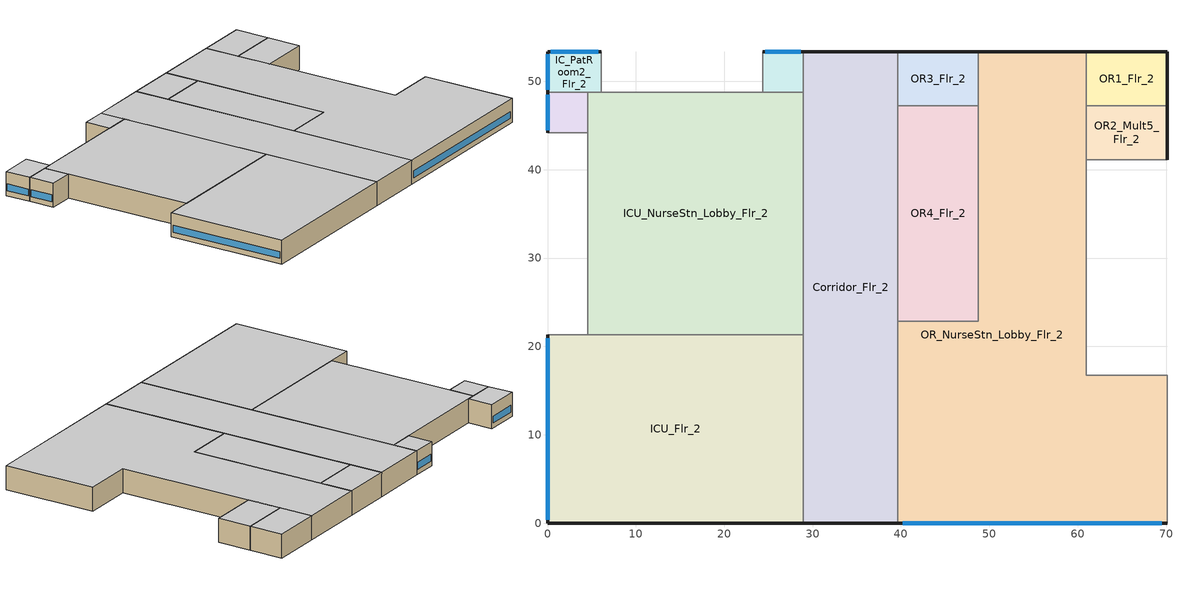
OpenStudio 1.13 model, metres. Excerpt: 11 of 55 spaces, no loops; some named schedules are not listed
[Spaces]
IC_PatRoom2_Flr_2
 floor adiabatic (Floor Adiabatic construction): 6.1,53.34 6.1,48.77 0,48.77 0,53.34 z4.27
 wall outside: 6.1,53.34 0,53.34 0,48.77 z4.27:8.54
 wall adiabatic (Wall Adiabatic construction): 0,48.77 6.1,48.77 6.1,53.34 z4.27:8.54
 window: 5.73,53.34 0.37,53.34 / 0,53.07 0,49.04 z5.18:6.4
 ceiling to PatRoom8_Flr_3: 6.1,48.77 6.1,53.34 0,53.34 0,48.77 z8.54
ICU_Flr_2
 floor adiabatic (Floor Adiabatic construction): 28.96,21.34 28.96,0 0,0 0,21.34 z4.27
 wall outside: 0,21.34 0,0 28.96,0 z4.27:8.54
 wall adiabatic (Wall Adiabatic construction): 28.96,0 28.96,21.34 0,21.34 z4.27:8.54
 window: 0,20.94 0,0.4 z5.18:6.4
 ceiling adiabatic (Floor Adiabatic construction): 28.96,0 28.96,21.34 0,21.34 0,0 z8.54
OR_NurseStn_Lobby_Flr_2
 floor adiabatic (Floor Adiabatic construction): 60.96,53.34 60.96,16.76 70.1,16.76 70.1,0 39.62,0 39.62,22.86 48.77,22.86 48.77,53.34 z4.27
 wall outside: 60.96,53.34 48.77,53.34 / 39.62,0 70.1,0 z4.27:8.54
 wall to OR4_Flr_2: 48.77,22.86 39.62,22.86 z4.27:8.54
 wall adiabatic (Wall Adiabatic construction): 39.62,22.86 39.62,0 / 70.1,0 70.1,16.76 60.96,16.76 60.96,53.34 / 48.77,53.34 48.77,22.86 z4.27:8.54
 window: 40.2,0 69.53,0 z5.18:6.4
 ceiling adiabatic (Floor Adiabatic construction): 70.1,0 70.1,16.76 60.96,16.76 60.96,53.34 48.77,53.34 48.77,22.86 39.62,22.86 39.62,0 z8.54
Corridor_Flr_2
 floor to Corridor_Flr_1: 39.62,53.34 39.62,0 28.96,0 28.96,53.34 z4.27
 wall outside: 28.96,0 39.62,0 / 39.62,53.34 28.96,53.34 z4.27:8.54
 wall adiabatic (Wall Adiabatic construction): 39.62,0 39.62,53.34 / 28.96,53.34 28.96,0 z4.27:8.54
 ceiling adiabatic (Floor Adiabatic construction): 39.62,0 39.62,53.34 28.96,53.34 28.96,0 z8.54
OR2_Mult5_Flr_2
 floor adiabatic (Floor Adiabatic construction): 70.1,47.24 70.1,41.15 60.96,41.15 60.96,47.24 z4.27
 wall outside: 70.1,41.15 70.1,47.24 z4.27:8.54
 wall adiabatic (Wall Adiabatic construction): 60.96,47.24 60.96,41.15 70.1,41.15 z4.27:8.54
 wall to OR1_Flr_2: 70.1,47.24 60.96,47.24 z4.27:8.54
 ceiling adiabatic (Floor Adiabatic construction): 70.1,41.15 70.1,47.24 60.96,47.24 60.96,41.15 z8.54
ICU_NurseStn_Lobby_Flr_2
 floor adiabatic (Floor Adiabatic construction): 28.96,48.77 28.96,21.34 4.57,21.34 4.57,48.77 z4.27
 wall adiabatic (Wall Adiabatic construction): 4.57,48.77 4.57,21.34 28.96,21.34 28.96,48.77 4.57,48.77 z4.27:8.54
 ceiling adiabatic (Floor Adiabatic construction): 28.96,21.34 28.96,48.77 4.57,48.77 4.57,21.34 z8.54
OR3_Flr_2
 floor adiabatic (Floor Adiabatic construction): 48.77,53.34 48.77,47.24 39.62,47.24 39.62,53.34 z4.27
 wall outside: 48.77,53.34 39.62,53.34 z4.27:8.54
 wall to OR4_Flr_2: 39.62,47.24 48.77,47.24 z4.27:8.54
 wall adiabatic (Wall Adiabatic construction): 39.62,53.34 39.62,47.24 / 48.77,47.24 48.77,53.34 z4.27:8.54
 ceiling adiabatic (Floor Adiabatic construction): 48.77,47.24 48.77,53.34 39.62,53.34 39.62,47.24 z8.54
OR4_Flr_2
 floor adiabatic (Floor Adiabatic construction): 48.77,47.24 48.77,22.86 39.62,22.86 39.62,47.24 z4.27
 wall adiabatic (Wall Adiabatic construction): 39.62,47.24 39.62,22.86 / 48.77,22.86 48.77,47.24 z4.27:8.54
 ceiling adiabatic (Floor Adiabatic construction): 48.77,22.86 48.77,47.24 39.62,47.24 39.62,22.86 z8.54
IC_PatRoom3_Mult6_Flr_2
 floor adiabatic (Floor Adiabatic construction): 4.57,48.77 4.57,44.2 0,44.2 0,48.77 z4.27
 wall outside: 0,48.77 0,44.2 z4.27:8.54
 wall adiabatic (Wall Adiabatic construction): 0,44.2 4.57,44.2 4.57,48.77 0,48.77 z4.27:8.54
 window: 0,48.49 0,44.47 z5.18:6.4
 ceiling adiabatic (Floor Adiabatic construction): 4.57,44.2 4.57,48.77 0,48.77 0,44.2 z8.54
OR1_Flr_2
 floor adiabatic (Floor Adiabatic construction): 70.1,53.34 70.1,47.24 60.96,47.24 60.96,53.34 z4.27
 wall outside: 70.1,47.24 70.1,53.34 60.96,53.34 z4.27:8.54
 wall adiabatic (Wall Adiabatic construction): 60.96,53.34 60.96,47.24 z4.27:8.54
 ceiling adiabatic (Floor Adiabatic construction): 70.1,47.24 70.1,53.34 60.96,53.34 60.96,47.24 z8.54
IC_PatRoom1_Mult5_Flr_2
 floor adiabatic (Floor Adiabatic construction): 28.96,53.34 28.96,48.77 24.38,48.77 24.38,53.34 z4.27
 wall outside: 28.96,53.34 24.38,53.34 z4.27:8.54
 wall adiabatic (Wall Adiabatic construction): 24.38,53.34 24.38,48.77 28.96,48.77 28.96,53.34 z4.27:8.54
 window: 28.68,53.34 24.66,53.34 z5.18:6.4
 ceiling adiabatic (Floor Adiabatic construction): 28.96,48.77 28.96,53.34 24.38,53.34 24.38,48.77 z8.54
[ClimateZones]
Climate Zone Institution Name 1=ASHRAE; Climate Zone Document Name 1=ANSI/ASHRAE Standard 169; Climate Zone Document Year 1=2006; Climate Zone Value 1=2A; Climate Zone Institution Name 2=CEC; Climate Zone Document Name 2=California Climate Zone Descriptions; Climate Zone Document Year 2=1995
[Building]
90.1-2010-Hospital-ASHRAE 169-2006-2A created: 2016-10-07 15:53:10 -0600: Default Construction Set=90.1-2010 - Hospital - ASHRAE 169-2006-2A; Standards Building Type=Hospital
[Site]
Houston Bush Intercontinental_TX_USA: Latitude {deg}=30; Longitude {deg}=-95.37; Time Zone {hr}=-6; Elevation {m}=29; Terrain=City
[Site:GroundTemperature:BuildingSurface]
19.527, 19.502, 19.536, 19.598, 20.002, 21.64, 22.225, 22.375, 21.449, 20.121, 19.802, 19.633
[Site:WaterMainsTemperature]
Calculation Method=Correlation; Annual Average Outdoor Air Temperature {C}=20.3167; Maximum Difference In Monthly Average Outdoor Air Temperatures {deltaC}=17.8
[SizingPeriod:DesignDay] Barometric Pressure {Pa}=100977; Sky Clearness=0; Rain Indicator=0; Snow Indicator=0; Day of Month=21; Daylight Saving Time Indicator=0; Humidity Indicating Type=Wetbulb; Dry-Bulb Temperature Range Modifier Type=DefaultMultipliers
Name | Maximum Dry-Bulb Temperature {C} | Daily Dry-Bulb Temperature Range {deltaC} | Humidity Indicating Conditions at Maximum Dry-Bulb | Wind Speed {m/s} | Wind Direction {deg} | Month | Day Type | Solar Model Indicator | ASHRAE Taub | ASHRAE Taud
Houston Bush Intercontinental Ann Htg 99.6% Condns DB | -1.6 | 0 | -1.6 | 2.8 | 0 | 1 | WinterDesignDay | ASHRAEClearSky
Houston Bush Intercontinental Ann Clg .4% Condns DB=>MWB | 36 | 10.1 | 24.8 | 3.5 | 170 | 7 | SummerDesignDay | ASHRAETau | 0.499 | 1.97
[Material:NoMass] Thermal Absorptance=0.9; Solar Absorptance=0.7
Name | Roughness | Thermal Resistance {m2-K/W} | Visible Absorptance
CP02 CARPET PAD | VeryRough | 0.21648 | 0.8
Nonres_Floor_Insulation | MediumSmooth | 2.88292 | 0.7
Typical Insulation R-6.78 | Smooth | 1.19347 | 0.7
Typical Carpet Pad | Smooth | 0.21648 | 0.8
Typical Insulation R-4.23 | Smooth | 0.745657 | 0.7
Typical Insulation R-19.72 | Smooth | 3.4722 | 0.7
Typical Insulation R-0.58 | Smooth | 0.101875 | 0.7
Typical Insulation R-8.93 | Smooth | 1.57183 | 0.7
[Material]
Name | Roughness | Thickness {m} | Conductivity {W/m-K} | Density {kg/m3} | Specific Heat {J/kg-K} | Thermal Absorptance | Solar Absorptance | Visible Absorptance
100mm Normalweight concrete floor | MediumSmooth | 0.1016 | 2.31 | 2322 | 832
G01 13mm gypsum board | Smooth | 0.0127 | 0.16 | 800 | 1090 | 0.9 | 0.7 | 0.5
4 in. Normalweight Concrete Floor | MediumRough | 0.1016 | 2.31 | 2322 | 832 | 0.9 | 0.7 | 0.7
1IN Stucco | Smooth | 0.0253 | 0.6918 | 1858 | 837 | 0.9 | 0.7 | 0.92
8IN CONCRETE HW RefBldg | Rough | 0.2032 | 1.311 | 2240 | 836.8 | 0.9 | 0.7 | 0.7
1/2IN Gypsum | Smooth | 0.0127 | 0.16 | 784.9 | 830 | 0.9 | 0.4 | 0.4
Roof Membrane - Highly Reflective | VeryRough | 0.0095 | 0.16 | 1121.29 | 1460 | 0.75 | 0.45 | 0.7
Metal Roof Surface; F08 Metal surface | Smooth | 0.0008 | 45.28 | 7824 | 500 | 0.9 | 0.7 | 0.7
6 in. Normalweight Concrete Floor | MediumRough | 0.1524 | 2.31 | 2322 | 832 | 0.9 | 0.7 | 0.7
8 in. Concrete Block Basement Wall | MediumRough | 0.2032 | 1.326 | 1842 | 912 | 0.9 | 0.7 | 0.7
G05 25mm wood | MediumSmooth | 0.0254 | 0.15 | 608 | 1630 | 0.9 | 0.5 | 0.5
Std Wood 6inch | MediumSmooth | 0.15 | 0.12 | 540 | 1210 | 0.9 | 0.7 | 0.7
[Construction]
Floor Adiabatic construction: CP02 CARPET PAD, 100mm Normalweight concrete floor, Nonres_Floor_Insulation
Wall Adiabatic construction; Typical Interior Wall: G01 13mm gypsum board, G01 13mm gypsum board
Typical Insulated Exterior Mass Floor R-9.35: Typical Insulation R-6.78, 4 in. Normalweight Concrete Floor, Typical Carpet Pad
Typical Insulated Exterior Mass Wall R-6.62: 1IN Stucco, 8IN CONCRETE HW RefBldg, Typical Insulation R-4.23, 1/2IN Gypsum
Typical IEAD Roof - Highly Reflective R-20.83: Roof Membrane - Highly Reflective, Typical Insulation R-19.72, Metal Roof Surface
Typical Interior Floor: 100mm Normalweight concrete floor, CP02 CARPET PAD
Typical Interior Ceiling: CP02 CARPET PAD, 100mm Normalweight concrete floor
Typical Insulated Carpeted 6in Slab Floor: 6 in. Normalweight Concrete Floor, Typical Carpet Pad
Typical Insulated Basement Mass Wall: 8 in. Concrete Block Basement Wall
U 0.72 SHGC 0.25 Sgl Ref-B-M Tint 6mm: REF B TINT MID 6MM
Typical Insulated Metal Door R-1.43: F08 Metal surface, Typical Insulation R-0.58
Typical Overhead Door: Typical Insulation R-8.93
U 1.98 SHGC 0.36 Sgl Ref-B-H Clr 6mm: REF B CLEAR HI 6MM
Typical Interior Window: Clear 3mm
Typical Interior Door; Typical Interior Partition: G05 25mm wood
InteriorFurnishings: Std Wood 6inch
[DefaultConstructionSet]
90.1-2010 - Hospital - ASHRAE 169-2006-2A: Default Exterior Surface Constructions=Default Surface Constructions 1; Default Interior Surface Constructions=Default Surface Constructions 2; Default Ground Contact Surface Constructions=Default Surface Constructions 3; Default Exterior SubSurface Constructions=Default Sub Surface Constructions 1; Default Interior SubSurface Constructions=Default Sub Surface Constructions 2; Interior Partition Construction=Typical Interior Partition
[DefaultSurfaceConstructions]
Name | Floor Construction | Wall Construction | Roof Ceiling Construction
Default Surface Constructions 1 | Typical Insulated Exterior Mass Floor R-9.35 | Typical Insulated Exterior Mass Wall R-6.62 | Typical IEAD Roof - Highly Reflective R-20.83
Default Surface Constructions 2 | Typical Interior Floor | Typical Interior Wall | Typical Interior Ceiling
Default Surface Constructions 3 | Typical Insulated Carpeted 6in Slab Floor | Typical Insulated Basement Mass Wall
[DefaultSubSurfaceConstructions]
Name | Fixed Window Construction | Operable Window Construction | Door Construction | Overhead Door Construction | Skylight Construction | Tubular Daylight Dome Construction | Tubular Daylight Diffuser Construction
Default Sub Surface Constructions 1 | U 0.72 SHGC 0.25 Sgl Ref-B-M Tint 6mm | U 0.72 SHGC 0.25 Sgl Ref-B-M Tint 6mm | Typical Insulated Metal Door R-1.43 | Typical Overhead Door | U 1.98 SHGC 0.36 Sgl Ref-B-H Clr 6mm | Typical Interior Window | Typical Interior Window
Default Sub Surface Constructions 2 | Typical Interior Window | Typical Interior Window | Typical Interior Door
[WindowMaterial:Glazing] Optical Data Type=SpectralAverage; Infrared Transmittance at Normal Incidence=0; Front Side Infrared Hemispherical Emissivity=0.84; Conductivity {W/m-K}=0.9; Dirt Correction Factor for Solar and Visible Transmittance=1; Solar Diffusing=No
Name | Thickness {m} | Solar Transmittance at Normal Incidence | Front Side Solar Reflectance at Normal Incidence | Back Side Solar Reflectance at Normal Incidence | Visible Transmittance at Normal Incidence | Front Side Visible Reflectance at Normal Incidence | Back Side Visible Reflectance at Normal Incidence | Back Side Infrared Hemispherical Emissivity
REF B TINT MID 6MM | 0.006 | 0.1 | 0.11 | 0.41 | 0.13 | 0.1 | 0.32 | 0.45
REF B CLEAR HI 6MM | 0.006 | 0.24 | 0.16 | 0.32 | 0.3 | 0.16 | 0.29 | 0.6
Clear 3mm | 0.003 | 0.837 | 0.075 | 0.075 | 0.898 | 0.081 | 0.081 | 0.84
[Space] Part of Total Floor Area=Yes
Name | Space Type | Thermal Zone
IC_PatRoom2_Flr_2 | Hospital ICU_PatRm | IC_PatRoom2_Flr_2 ZN
ICU_Flr_2 | Hospital ICU_Open | ICU_Flr_2 ZN
OR_NurseStn_Lobby_Flr_2 | Hospital NurseStn | OR_NurseStn_Lobby_Flr_2 ZN
Corridor_Flr_2 | Hospital Corridor | Corridor_Flr_2 ZN
IC_PatRoom3_Mult6_Flr_2 | Hospital ICU_PatRm | IC_PatRoom3_Mult6_Flr_2 ZN
OR4_Flr_2 | Hospital OR | OR4_Flr_2 ZN
OR2_Mult5_Flr_2 | Hospital OR | OR2_Mult5_Flr_2 ZN
ICU_NurseStn_Lobby_Flr_2 | Hospital ICU_NurseStn | ICU_NurseStn_Lobby_Flr_2 ZN
OR3_Flr_2 | Hospital OR | OR3_Flr_2 ZN
OR1_Flr_2 | Hospital OR | OR1_Flr_2 ZN
IC_PatRoom1_Mult5_Flr_2 | Hospital ICU_PatRm | IC_PatRoom1_Mult5_Flr_2 ZN
[SpaceType] Standards Building Type=Hospital
Name | Default Schedule Set | Design Specification Outdoor Air Object | Standards Space Type
Hospital Corridor | Hospital Corridor Schedule Set | Hospital Corridor Ventilation | Corridor
Hospital ICU_NurseStn | Hospital ICU_NurseStn Schedule Set | Hospital ICU_NurseStn Ventilation | ICU_NurseStn
Hospital ICU_Open | Hospital ICU_Open Schedule Set | Hospital ICU_Open Ventilation | ICU_Open
Hospital ICU_PatRm | Hospital ICU_PatRm Schedule Set | Hospital ICU_PatRm Ventilation | ICU_PatRm
Hospital NurseStn | Hospital NurseStn Schedule Set | Hospital NurseStn Ventilation | NurseStn
Hospital OR | Hospital OR Schedule Set | Hospital OR Ventilation | OR
[People:Definition] Number of People Calculation Method=People/Area; Fraction Radiant=0.3
Name | People per Space Floor Area {person/m2}
Hospital Corridor People Definition | 0.0107639
Hospital ICU_NurseStn People Definition; Hospital NurseStn People Definition | 0.014316
Hospital ICU_Open People Definition; Hospital ICU_PatRm People Definition; Hospital OR People Definition | 0.0538196
[People] Work Efficiency Schedule=Work Efficiency Schedule; Clothing Insulation Schedule=Clothing Schedule; Air Velocity Schedule=Air Velocity Schedule
Name | People Definition | Space or SpaceType
Hospital Corridor People | Hospital Corridor People Definition | Hospital Corridor
Hospital ICU_NurseStn People | Hospital ICU_NurseStn People Definition | Hospital ICU_NurseStn
Hospital ICU_Open People | Hospital ICU_Open People Definition | Hospital ICU_Open
Hospital ICU_PatRm People | Hospital ICU_PatRm People Definition | Hospital ICU_PatRm
Hospital NurseStn People | Hospital NurseStn People Definition | Hospital NurseStn
Hospital OR People | Hospital OR People Definition | Hospital OR
[Lights:Definition] Design Level Calculation Method=Watts/Area; Fraction Radiant=0.7; Fraction Visible=0.2
Name | Watts per Space Floor Area {W/m2}
Hospital Corridor Lights Definition | 9.57988
Hospital ICU_NurseStn Lights Definition; Hospital NurseStn Lights Definition | 9.3646
Hospital ICU_Open Lights Definition | 12.3785
Hospital ICU_PatRm Lights Definition | 6.67362
Hospital OR Lights Definition | 20.3438
[Lights]
Name | Lights Definition | Space or SpaceType
Hospital Corridor Lights | Hospital Corridor Lights Definition | Hospital Corridor
Hospital ICU_NurseStn Lights | Hospital ICU_NurseStn Lights Definition | Hospital ICU_NurseStn
Hospital ICU_Open Lights | Hospital ICU_Open Lights Definition | Hospital ICU_Open
Hospital ICU_PatRm Lights | Hospital ICU_PatRm Lights Definition | Hospital ICU_PatRm
Hospital NurseStn Lights | Hospital NurseStn Lights Definition | Hospital NurseStn
Hospital OR Lights | Hospital OR Lights Definition | Hospital OR
[ElectricEquipment:Definition] Design Level Calculation Method=Watts/Area; Fraction Radiant=0.5
Name | Watts per Space Floor Area {W/m2}
Hospital ICU_NurseStn Elec Equip Definition | 21.5278
Hospital ICU_Open Elec Equip Definition; Hospital ICU_PatRm Elec Equip Definition | 32.2917
Hospital NurseStn Elec Equip Definition | 11.1945
Hospital OR Elec Equip Definition | 43.0556
[ElectricEquipment]
Name | Electric Equipment Definition | Space or SpaceType
Hospital ICU_NurseStn Elec Equip | Hospital ICU_NurseStn Elec Equip Definition | Hospital ICU_NurseStn
Hospital ICU_Open Elec Equip | Hospital ICU_Open Elec Equip Definition | Hospital ICU_Open
Hospital ICU_PatRm Elec Equip | Hospital ICU_PatRm Elec Equip Definition | Hospital ICU_PatRm
Hospital NurseStn Elec Equip | Hospital NurseStn Elec Equip Definition | Hospital NurseStn
Hospital OR Elec Equip | Hospital OR Elec Equip Definition | Hospital OR
[DesignSpecification:OutdoorAir] Outdoor Air Method=Sum
Hospital Corridor Ventilation: Outdoor Air Flow per Floor Area {m3/s-m2}=0.0003048
Hospital ICU_NurseStn Ventilation; Hospital NurseStn Ventilation: Outdoor Air Flow per Floor Area {m3/s-m2}=0.0003048; Outdoor Air Flow per Person {m3/s-person}=0.00235974
Hospital ICU_Open Ventilation; Hospital ICU_PatRm Ventilation: Outdoor Air Flow Air Changes per Hour {1/hr}=2
Hospital OR Ventilation: Outdoor Air Flow Air Changes per Hour {1/hr}=3
[DefaultScheduleSet] People Activity Level Schedule=Hospital ACTIVITY_SCH; Infiltration Schedule=Hospital INFIL_SCH_PNNL
Name | Number of People Schedule | Lighting Schedule | Electric Equipment Schedule
Hospital Corridor Schedule Set | Hospital BLDG_OCC_EXTD_SCH | Hospital BLDG_LIGHT_CORRIDOR_SCH | Hospital BLDG_EQUIP_SCH
Hospital ICU_NurseStn Schedule Set; Hospital ICU_Open Schedule Set; Hospital ICU_PatRm Schedule Set | Hospital BLDG_OCC_EXTD_SCH | Hospital BLDG_LIGHT_EXTD_SCH | Hospital BLDG_EQUIP_EXTD_SCH
Hospital NurseStn Schedule Set | Hospital BLDG_OCC_EXTD_SCH | Hospital BLDG_LIGHT_NURSEFLR234_SCH | Hospital BLDG_EQUIP_SCH
Hospital OR Schedule Set | Hospital BLDG_OCC_SCH | Hospital BLDG_LIGHT_EXTD_SCH | Hospital BLDG_EQUIP_EXTD_SCH
[ThermostatSetpoint:DualSetpoint] Heating Setpoint Temperature Schedule=Hospital HTGSETP_SCH; Cooling Setpoint Temperature Schedule=Hospital CLGSETP_SCH
Hospital OR Thermostat 1; Hospital Corridor Thermostat 2; Hospital OR Thermostat 2; Hospital NurseStn Thermostat 2; Hospital ICU_PatRm Thermostat 1; Hospital OR Thermostat 3; Hospital ICU_PatRm Thermostat 2; Hospital ICU_NurseStn Thermostat 1; Hospital ICU_PatRm Thermostat 3; Hospital OR Thermostat 4; Hospital ICU_Open Thermostat 1
[SpaceInfiltration:DesignFlowRate] Schedule=Hospital INFIL_SCH_PNNL; Design Flow Rate Calculation Method=Flow/ExteriorArea; Flow per Exterior Surface Area {m3/s-m2}=0.000569573; Constant Term Coefficient=0; Temperature Term Coefficient=0; Velocity Term Coefficient=0.224; Velocity Squared Term Coefficient=0
Name | Space or SpaceType
Corridor_Flr_2 Infiltration | Corridor_Flr_2
ICU_Flr_2 Infiltration | ICU_Flr_2
IC_PatRoom1_Mult5_Flr_2 Infiltration | IC_PatRoom1_Mult5_Flr_2
IC_PatRoom2_Flr_2 Infiltration | IC_PatRoom2_Flr_2
IC_PatRoom3_Mult6_Flr_2 Infiltration | IC_PatRoom3_Mult6_Flr_2
OR1_Flr_2 Infiltration | OR1_Flr_2
OR2_Mult5_Flr_2 Infiltration | OR2_Mult5_Flr_2
OR3_Flr_2 Infiltration | OR3_Flr_2
OR_NurseStn_Lobby_Flr_2 Infiltration | OR_NurseStn_Lobby_Flr_2
[InternalMass:Definition]
Internal Mass Definition 1: Construction=InteriorFurnishings; Design Level Calculation Method=SurfaceArea/Area; Surface Area per Space Floor Area=2
[InternalMass] Internal Mass Definition=Internal Mass Definition 1
Name | Space or SpaceType
ICU_NurseStn_Lobby_Flr_2 Mass | ICU_NurseStn_Lobby_Flr_2
Corridor_Flr_2 Mass | Corridor_Flr_2
OR_NurseStn_Lobby_Flr_2 Mass | OR_NurseStn_Lobby_Flr_2
OR1_Flr_2 Mass | OR1_Flr_2
OR2_Mult5_Flr_2 Mass | OR2_Mult5_Flr_2
OR3_Flr_2 Mass | OR3_Flr_2
OR4_Flr_2 Mass | OR4_Flr_2
IC_PatRoom1_Mult5_Flr_2 Mass | IC_PatRoom1_Mult5_Flr_2
IC_PatRoom2_Flr_2 Mass | IC_PatRoom2_Flr_2
IC_PatRoom3_Mult6_Flr_2 Mass | IC_PatRoom3_Mult6_Flr_2
ICU_Flr_2 Mass | ICU_Flr_2
[ThermalZone] Use Ideal Air Loads=No
Name | Thermostat | Multiplier | Humidistat
OR1_Flr_2 ZN | Hospital OR Thermostat 1
Corridor_Flr_2 ZN | Hospital Corridor Thermostat 2
OR4_Flr_2 ZN | Hospital OR Thermostat 2
OR_NurseStn_Lobby_Flr_2 ZN | Hospital NurseStn Thermostat 2
IC_PatRoom1_Mult5_Flr_2 ZN | Hospital ICU_PatRm Thermostat 1 | 5
OR3_Flr_2 ZN | Hospital OR Thermostat 3
IC_PatRoom2_Flr_2 ZN | Hospital ICU_PatRm Thermostat 2
ICU_NurseStn_Lobby_Flr_2 ZN | Hospital ICU_NurseStn Thermostat 1
IC_PatRoom3_Mult6_Flr_2 ZN | Hospital ICU_PatRm Thermostat 3 | 6
OR2_Mult5_Flr_2 ZN | Hospital OR Thermostat 4 | 5 | Zone Control Humidistat 2
ICU_Flr_2 ZN | Hospital ICU_Open Thermostat 1 |  | Zone Control Humidistat 3
[ZoneControl:Humidistat] Humidifying Relative Humidity Setpoint Schedule=Hospital MinRelHumSetSch; Dehumidifying Relative Humidity Setpoint Schedule=Hospital MaxRelHumSetSch
Zone Control Humidistat 2; Zone Control Humidistat 3
[Exterior:Lights:Definition]
Name | Design Level {W}
NonDimming Exterior Lights Def | 13088
Fuel equipment 1 Def | 162963
Fuel equipment 2 Def | 847.2
[Exterior:Lights]
Name | Exterior Lights Definition | Schedule | Control Option
NonDimming Exterior Lights Def | NonDimming Exterior Lights Def | Hospital Exterior_Lgt_ALWAYS_ON | AstronomicalClock
Fuel equipment 1 | Fuel equipment 1 Def | Hospital BLDG_ELEVATORS | ScheduleNameOnly
Fuel equipment 2 | Fuel equipment 2 Def | Hospital ELEV_LIGHT_FAN_SCH_ADD_DF | ScheduleNameOnly
[HeatExchanger:AirToAir:SensibleAndLatent]
VAV_PATRMS ERV: Availability Schedule=Always On Discrete; Nominal Supply Air Flow Rate {m3/s}=autosize; Sensible Effectiveness at 100% Heating Air Flow=0.5; Latent Effectiveness at 100% Heating Air Flow=0.5; Sensible Effectiveness at 75% Heating Air Flow=0.5; Latent Effectiveness at 75% Heating Air Flow=0.5; Sensible Effectiveness at 100% Cooling Air Flow=0.5; Latent Effectiveness at 100% Cooling Air Flow=0.5; Sensible Effectiveness at 75% Cooling Air Flow=0.5; Latent Effectiveness at 75% Cooling Air Flow=0.5; Nominal Electric Power {W}=3274.64; Supply Air Outlet Temperature Control=Yes; Heat Exchanger Type=Rotary; Frost Control Type=ExhaustOnly; Threshold Temperature {C}=-23.3; Initial Defrost Time Fraction=0.167; Rate of Defrost Time Fraction Increase {1/K}=1.44; Economizer Lockout=Yes
[SetpointManager:OutdoorAirPretreat] Minimum Setpoint Temperature {C}=-99; Maximum Setpoint Temperature {C}=99; Minimum Setpoint Humidity Ratio {kgWater/kgDryAir}=1e-005; Maximum Setpoint Humidity Ratio {kgWater/kgDryAir}=1
Setpoint Manager Outdoor Air Pretreat 1; Setpoint Manager Outdoor Air Pretreat 2
[Schedule:Ruleset]
Name | Default Day Schedule | Summer Design Day Schedule | Winter Design Day Schedule
Hospital INFIL_SCH_PNNL | Hospital INFIL_SCH_PNNL Default | Hospital INFIL_SCH_PNNL Summer Design Day | Hospital INFIL_SCH_PNNL Winter Design Day
Hospital HTGSETP_SCH | Hospital HTGSETP_SCH Default | Hospital HTGSETP_SCH Summer Design Day | Hospital HTGSETP_SCH Winter Design Day
Hospital CLGSETP_SCH | Hospital CLGSETP_SCH Default | Hospital CLGSETP_SCH Summer Design Day | Hospital CLGSETP_SCH Winter Design Day
Hospital MinRelHumSetSch | Hospital MinRelHumSetSch Default | Hospital MinRelHumSetSch Summer Design Day | Hospital MinRelHumSetSch Winter Design Day
Hospital MaxRelHumSetSch | Hospital MaxRelHumSetSch Default | Hospital MaxRelHumSetSch Summer Design Day | Hospital MaxRelHumSetSch Winter Design Day
Hospital Exterior_Lgt_ALWAYS_ON | Hospital Exterior_Lgt_ALWAYS_ON Default | Hospital Exterior_Lgt_ALWAYS_ON Summer Design Day | Hospital Exterior_Lgt_ALWAYS_ON Winter Design Day
Hospital BLDG_ELEVATORS | Hospital BLDG_ELEVATORS Default | Hospital BLDG_ELEVATORS Summer Design Day | Hospital BLDG_ELEVATORS Winter Design Day
Hospital ELEV_LIGHT_FAN_SCH_ADD_DF | Hospital ELEV_LIGHT_FAN_SCH_ADD_DF Default | Hospital ELEV_LIGHT_FAN_SCH_ADD_DF Summer Design Day | Hospital ELEV_LIGHT_FAN_SCH_ADD_DF Winter Design Day
